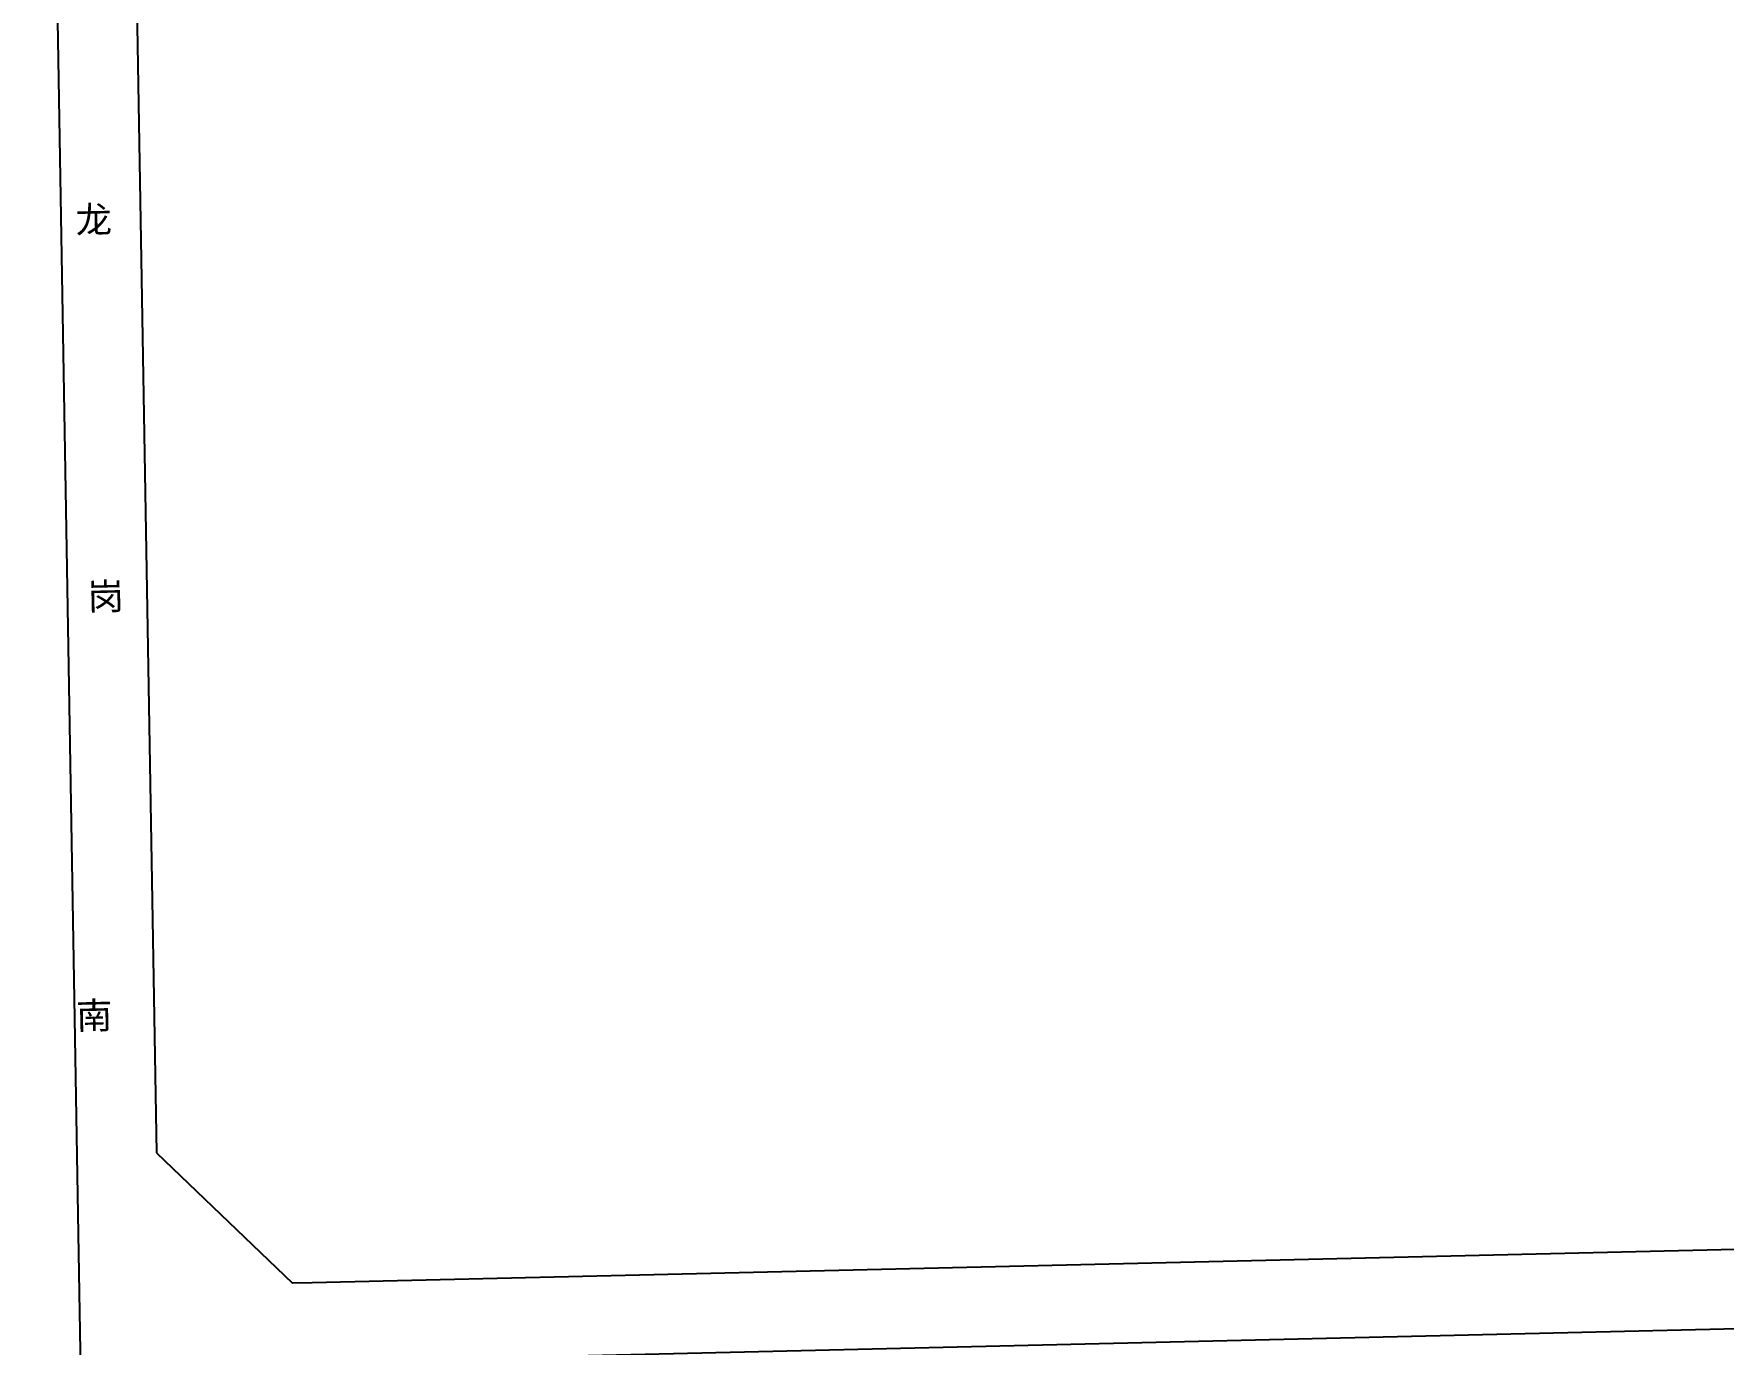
# Model space of a CAD drawing. Extents: x 529262 to 576451, y 2694391 to 2717535.
# Drawn here: x 565715.8 to 565970.4, y 2709375.9 to 2709573.3 of the extents above; entities that cross this region are included whole.
import ezdxf
from ezdxf.enums import TextEntityAlignment as Align
from ezdxf.xclip import XClip

# ---------------------------------------------------------------- set-up
doc = ezdxf.new("R2010")
doc.units = 0
doc.header["$XCLIPFRAME"] = 0
for name, color, linetype in [('PP-COM', 7, 'Continuous'), ('RD-中线', 40, 'Continuous'), ('RD-红线', 7, 'Continuous'), ('RD-路名', 7, 'Continuous')]:
    doc.layers.add(name, color=color, linetype=linetype)
doc.styles.add('黑体', font='simhei.ttf')

# ---------------------------------------------------------------- blocks, each defined once
blk = doc.blocks.new('A$C19FD0107')
at = {"layer": 'RD-中线', "color": 8, "linetype": 'Continuous', "flags": 128}
for points in [[(-5280.16, 15276.46), (-5279.76, 15252.59, 0.00004), (-5279.76, 15252.5), (-5266.41, 14468.45)], [(-4490.73, 14139.44, 0), (-4490.29, 14139.42)], [(-3818.25, 14086.17, 0), (-3817.74, 14086.17)]]:
    blk.add_lwpolyline(points, format="xyb", dxfattribs=at)
blk.add_lwpolyline([(-4572.92, 15005.07), (-4761.23, 14996.67), (-4901.32, 14990.5), (-5275.64, 14981.73)], dxfattribs=at)
at = {"layer": 'RD-红线', "color": 8, "linetype": 'Continuous', "flags": 128}
for points in [[(-5267.32, 15226.8), (-5267.24, 15221.93), (-5263.7, 15014.14)], [(-4933.53, 15001.74), (-5240.23, 14994.56), (-5243.23, 14994.49)]]:
    blk.add_lwpolyline(points, dxfattribs=at)
at = {"layer": 'RD-红线', "color": 8}
blk.add_lwpolyline([(-5263.7, 15014.14), (-5243.23, 14994.49, 0.41609)], format="xyb", dxfattribs=at)

msp = doc.modelspace()

# ---------------------------------------------------------------- block references
at = {"layer": 'PP-COM'}
ref = msp.add_blockref('A$C19FD0107', (570997.993, 2694390.603), dxfattribs=at)
XClip(ref).set_block_clipping_path([(-9366.4383134884, 14428.6043910822), (-3328.4480743363, 17452.7484863754)])

# ---------------------------------------------------------------- texts
at = {"layer": 'RD-路名', "color": 7, "style": '黑体'}
for s, p in [('龙', (565724.834, 2709545.438)), ('岗', (565726.634, 2709488.637)), ('南', (565724.901, 2709425.487))]:
    msp.add_text(s, height=4, rotation=1.30936, dxfattribs=at).set_placement(p, align=Align.MIDDLE)

doc.saveas('drawing.dxf')
